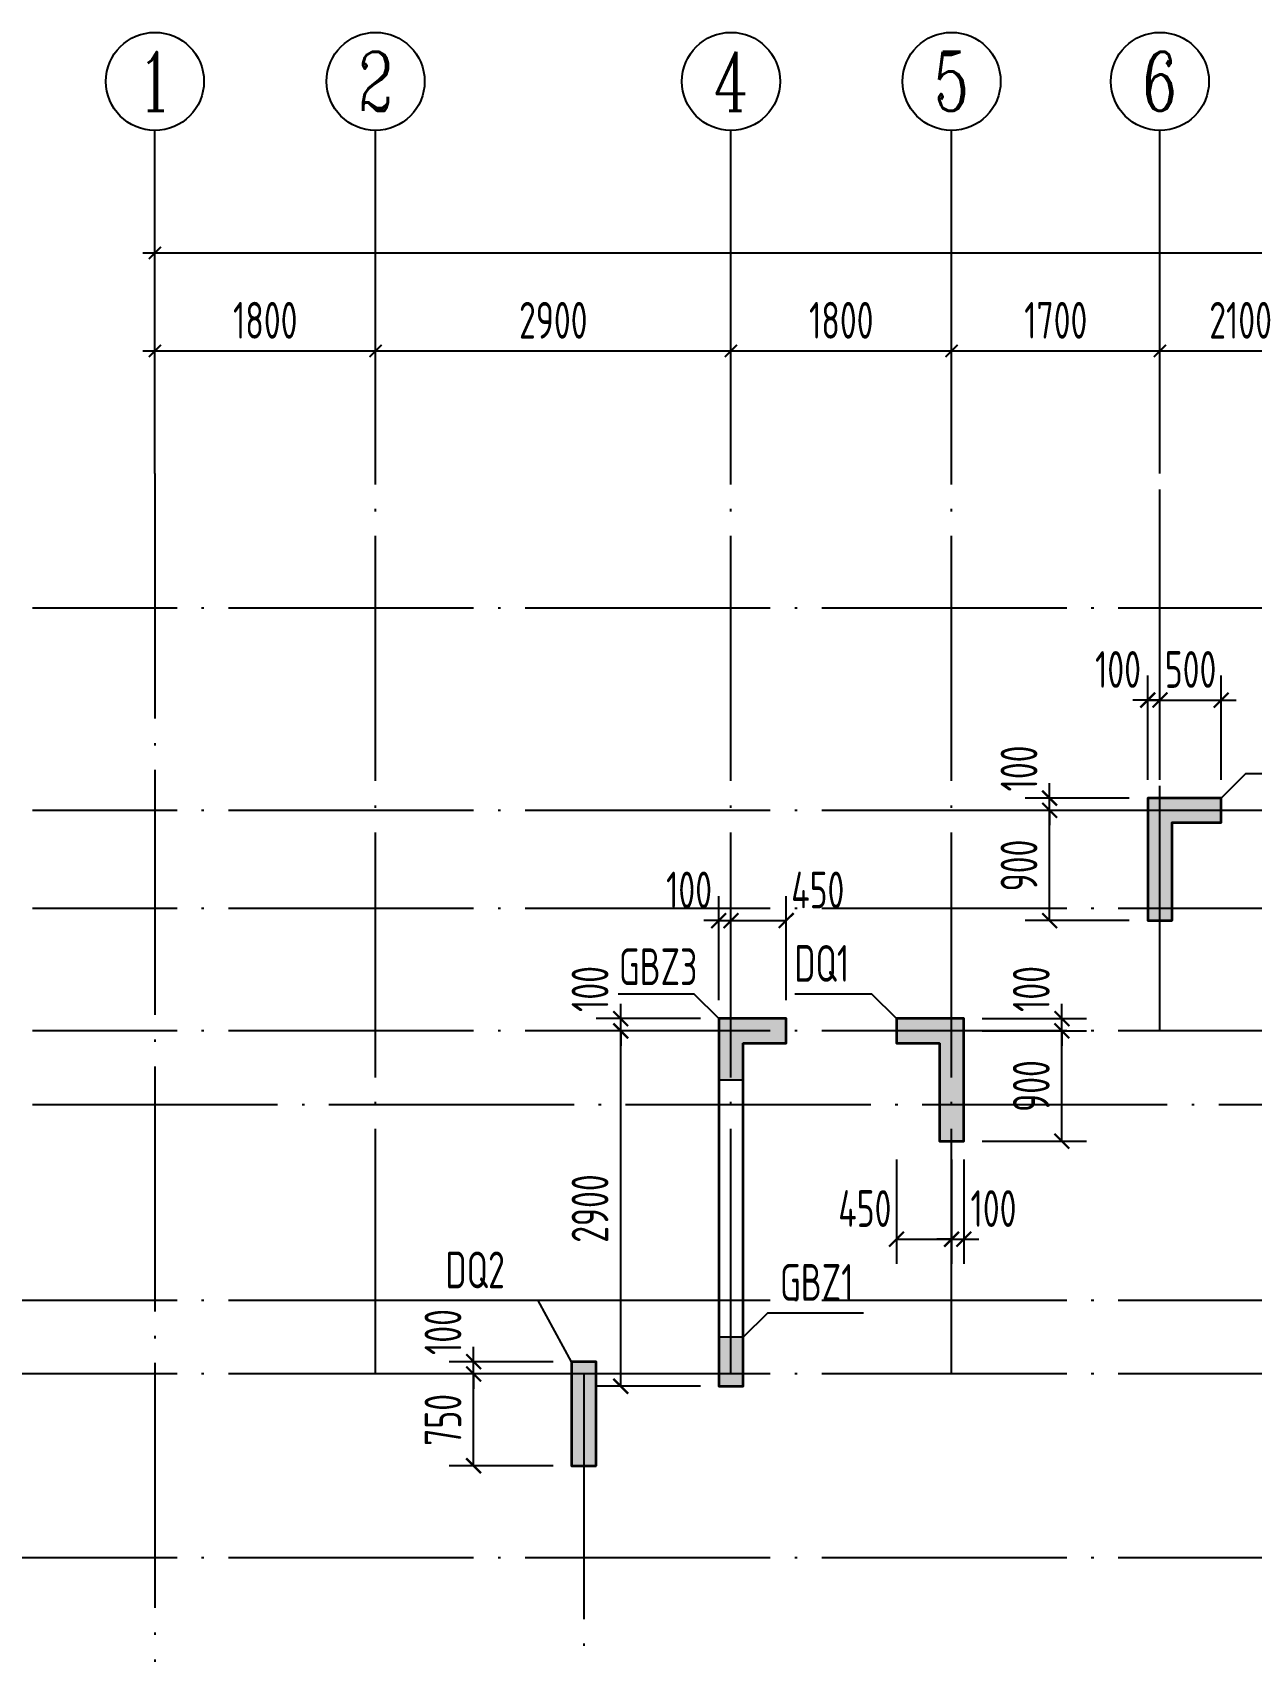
# Model space of a CAD drawing. Extents: x -812054 to 22247, y -644080 to 1003627.
# Drawn here: x -482678 to -472730, y -424326 to -411110 of the extents above; entities that cross this region are included whole.
import ezdxf
from ezdxf.enums import TextEntityAlignment as Align

# ---------------------------------------------------------------- set-up
doc = ezdxf.new("R2010")
doc.units = 0
doc.header["$LTSCALE"] = 1000
doc.linetypes.add('DOTE', pattern=[2.42, 2, -0.2, 0.02, -0.2])
doc.layers.get('0').update_dxf_attribs({"linetype": 'CONTINUOUS'})
doc.layers.get('DEFPOINTS').update_dxf_attribs({"linetype": 'CONTINUOUS'})
for name, color, linetype in [('A-AXIS', 1, 'CONTINUOUS'), ('A-DOTE', 10, 'DOTE'), ('AXIS_NUM', 7, 'CONTINUOUS'), ('S-Q墙实线', 6, 'CONTINUOUS'), ('S-Q墙标注', 3, 'CONTINUOUS'), ('S-X详图填充', 252, 'CONTINUOUS'), ('S-X详图实线', 4, 'CONTINUOUS'), ('S-Y一般标注', 3, 'CONTINUOUS'), ('S-Z柱编号', 6, 'CONTINUOUS')]:
    doc.layers.add(name, color=color, linetype=linetype)
doc.styles.add('TSSD_Axis', font='complex.shx', dxfattribs={"width": 0.7, "bigfont": 'hztxt.shx'})
doc.styles.add('TSSD_DIMENSION', font='Tssdeng.shx', dxfattribs={"width": 0.7, "bigfont": 'tssdchn.shx'})
doc.styles.add('TSSD_REIN', font='tssdeng.shx', dxfattribs={"width": 0.7, "height": 300, "bigfont": 'tssdchn.shx'})
doc.styles.add('结构文字', font='zstxt.shx', dxfattribs={"width": 0.7, "bigfont": 'zshz.shx'})
doc.dimstyles.new('STRUCK', dxfattribs={"dimtxt": 400, "dimasz": 121, "dimexe": 200, "dimexo": 150, "dimgap": 115, "dimtad": 1, "dimdec": 0, "dimdsep": 46, "dimtxsty": '结构文字', "dimblk": 'ARCHTICK', "dimcen": 400, "dimclrd": 3, "dimclre": 3, "dimclrt": 7, "dimadec": 0, "dimazin": 0, "dimtfac": 1, "dimtdec": 0, "dimtix": 1, "dimtmove": 2, "dimatfit": 3, "dimldrblk": '_DIMX', "dimfxl": 1, "dimtolj": 1, "dimtzin": 0, "dimarcsym": 0})
doc.dimstyles.new('TSSD_100_100', dxfattribs={"dimtxt": 300, "dimasz": 100, "dimexe": 100, "dimexo": 250, "dimgap": 100, "dimtad": 1, "dimdec": 0, "dimzin": 0, "dimdsep": 46, "dimtxsty": 'TSSD_DIMENSION', "dimblk": 'ARCHTICK', "dimcen": 0, "dimdle": 100, "dimclrt": 7, "dimadec": 0, "dimazin": 0, "dimtfac": 1, "dimtdec": 0, "dimtix": 1, "dimtmove": 2, "dimatfit": 3, "dimldrblk": 'ARCHTICK', "dimfxl": 1, "dimtolj": 1, "dimtzin": 0, "dimarcsym": 0})

# ---------------------------------------------------------------- blocks, each defined once
blk = doc.blocks.new('ts_axno')
at = {"color": 0, "linetype": 'ByBlock', "lineweight": -2}
blk.add_circle((0, 0), 0.5, dxfattribs=at)
at = {"color": 0, "linetype": 'ByBlock', "lineweight": -2, "style": 'TSSD_Axis', "width": 0.7}
blk.add_attdef('A', text='', height=0.6, dxfattribs=at).set_placement((0, 0), align=Align.MIDDLE_CENTER)
blk = doc.blocks.new('_ArchTick')
at = {"color": 0, "linetype": 'ByBlock', "const_width": 0.15}
blk.add_lwpolyline([(-0.5, -0.5), (0.5, 0.5)], dxfattribs=at)
blk = doc.blocks.new('*D137')
at = {"layer": 'DEFPOINTS', "color": 0, "transparency": 16777216}
for p in [(6400, 19250), (4600, 18250), (6400, 18250)]:
    blk.add_point(p, dxfattribs=at)
at = {"layer": 'S-Y一般标注', "color": 0, "lineweight": -2, "transparency": 16777216}
for p, q in [((4600, 18500), (4600, 19350)), ((6400, 18500), (6400, 19350)), ((4500, 19250), (6500, 19250))]:
    blk.add_line(p, q, dxfattribs=at)
at = {"layer": 'S-Y一般标注', "color": 0, "lineweight": -2, "transparency": 16777216, "xscale": 100, "yscale": 100, "zscale": 100, "rotation": 180}
blk.add_blockref('_ArchTick', (4600, 19250), dxfattribs=at)
at = {"layer": 'S-Y一般标注', "color": 0, "lineweight": -2, "transparency": 16777216, "xscale": 100, "yscale": 100, "zscale": 100}
blk.add_blockref('_ArchTick', (6400, 19250), dxfattribs=at)
at = {"layer": 'S-Y一般标注', "color": 7, "transparency": 16777216, "insert": (5500, 19500), "char_height": 300, "attachment_point": 5, "style": 'TSSD_DIMENSION'}
blk.add_mtext('\\A1;1800', dxfattribs=at)
blk = doc.blocks.new('*D138')
at = {"layer": 'DEFPOINTS', "color": 0, "transparency": 16777216}
for p in [(9300, 19250), (6400, 18250), (9300, 18250)]:
    blk.add_point(p, dxfattribs=at)
at = {"layer": 'S-Y一般标注', "color": 0, "lineweight": -2, "transparency": 16777216}
for p, q in [((6400, 18500), (6400, 19350)), ((9300, 18500), (9300, 19350)), ((6300, 19250), (9400, 19250))]:
    blk.add_line(p, q, dxfattribs=at)
at = {"layer": 'S-Y一般标注', "color": 0, "lineweight": -2, "transparency": 16777216, "xscale": 100, "yscale": 100, "zscale": 100, "rotation": 180}
blk.add_blockref('_ArchTick', (6400, 19250), dxfattribs=at)
at = {"layer": 'S-Y一般标注', "color": 0, "lineweight": -2, "transparency": 16777216, "xscale": 100, "yscale": 100, "zscale": 100}
blk.add_blockref('_ArchTick', (9300, 19250), dxfattribs=at)
at = {"layer": 'S-Y一般标注', "color": 7, "transparency": 16777216, "insert": (7850, 19500), "char_height": 300, "attachment_point": 5, "style": 'TSSD_DIMENSION'}
blk.add_mtext('\\A1;2900', dxfattribs=at)
blk = doc.blocks.new('*D139')
at = {"layer": 'DEFPOINTS', "color": 0, "transparency": 16777216}
for p in [(11100, 19250), (9300, 18250), (11100, 18250)]:
    blk.add_point(p, dxfattribs=at)
at = {"layer": 'S-Y一般标注', "color": 0, "lineweight": -2, "transparency": 16777216}
for p, q in [((9300, 18500), (9300, 19350)), ((11100, 18500), (11100, 19350)), ((9200, 19250), (11200, 19250))]:
    blk.add_line(p, q, dxfattribs=at)
at = {"layer": 'S-Y一般标注', "color": 0, "lineweight": -2, "transparency": 16777216, "xscale": 100, "yscale": 100, "zscale": 100, "rotation": 180}
blk.add_blockref('_ArchTick', (9300, 19250), dxfattribs=at)
at = {"layer": 'S-Y一般标注', "color": 0, "lineweight": -2, "transparency": 16777216, "xscale": 100, "yscale": 100, "zscale": 100}
blk.add_blockref('_ArchTick', (11100, 19250), dxfattribs=at)
at = {"layer": 'S-Y一般标注', "color": 7, "transparency": 16777216, "insert": (10200, 19500), "char_height": 300, "attachment_point": 5, "style": 'TSSD_DIMENSION'}
blk.add_mtext('\\A1;1800', dxfattribs=at)
blk = doc.blocks.new('*D140')
at = {"layer": 'DEFPOINTS', "color": 0, "transparency": 16777216}
for p in [(12800, 19250), (11100, 18250), (12800, 18250)]:
    blk.add_point(p, dxfattribs=at)
at = {"layer": 'S-Y一般标注', "color": 0, "lineweight": -2, "transparency": 16777216}
for p, q in [((11100, 18500), (11100, 19350)), ((12800, 18500), (12800, 19350)), ((11000, 19250), (12900, 19250))]:
    blk.add_line(p, q, dxfattribs=at)
at = {"layer": 'S-Y一般标注', "color": 0, "lineweight": -2, "transparency": 16777216, "xscale": 100, "yscale": 100, "zscale": 100, "rotation": 180}
blk.add_blockref('_ArchTick', (11100, 19250), dxfattribs=at)
at = {"layer": 'S-Y一般标注', "color": 0, "lineweight": -2, "transparency": 16777216, "xscale": 100, "yscale": 100, "zscale": 100}
blk.add_blockref('_ArchTick', (12800, 19250), dxfattribs=at)
at = {"layer": 'S-Y一般标注', "color": 7, "transparency": 16777216, "insert": (11950, 19500), "char_height": 300, "attachment_point": 5, "style": 'TSSD_DIMENSION'}
blk.add_mtext('\\A1;1700', dxfattribs=at)
blk = doc.blocks.new('*D141')
at = {"layer": 'DEFPOINTS', "color": 0, "transparency": 16777216}
for p in [(14900, 19250), (12800, 18250), (14900, 18250)]:
    blk.add_point(p, dxfattribs=at)
at = {"layer": 'S-Y一般标注', "color": 0, "lineweight": -2, "transparency": 16777216}
for p, q in [((12800, 18500), (12800, 19350)), ((14900, 18500), (14900, 19350)), ((12700, 19250), (15000, 19250))]:
    blk.add_line(p, q, dxfattribs=at)
at = {"layer": 'S-Y一般标注', "color": 0, "lineweight": -2, "transparency": 16777216, "xscale": 100, "yscale": 100, "zscale": 100, "rotation": 180}
blk.add_blockref('_ArchTick', (12800, 19250), dxfattribs=at)
at = {"layer": 'S-Y一般标注', "color": 0, "lineweight": -2, "transparency": 16777216, "xscale": 100, "yscale": 100, "zscale": 100}
blk.add_blockref('_ArchTick', (14900, 19250), dxfattribs=at)
at = {"layer": 'S-Y一般标注', "color": 7, "transparency": 16777216, "insert": (13458, 19500), "char_height": 300, "attachment_point": 5, "style": 'TSSD_DIMENSION'}
blk.add_mtext('\\A1;2100', dxfattribs=at)
blk = doc.blocks.new('*D159')
at = {"layer": 'DEFPOINTS', "color": 0, "transparency": 16777216}
for p in [(54600, 20050), (4600, 18250), (54600, 18250)]:
    blk.add_point(p, dxfattribs=at)
at = {"layer": 'S-Y一般标注', "color": 0, "lineweight": -2, "transparency": 16777216}
for p, q in [((4600, 18500), (4600, 20150)), ((54600, 18500), (54600, 20150)), ((4500, 20050), (54700, 20050))]:
    blk.add_line(p, q, dxfattribs=at)
at = {"layer": 'S-Y一般标注', "color": 0, "lineweight": -2, "transparency": 16777216, "xscale": 100, "yscale": 100, "zscale": 100, "rotation": 180}
blk.add_blockref('_ArchTick', (4600, 20050), dxfattribs=at)
at = {"layer": 'S-Y一般标注', "color": 0, "lineweight": -2, "transparency": 16777216, "xscale": 100, "yscale": 100, "zscale": 100}
blk.add_blockref('_ArchTick', (54600, 20050), dxfattribs=at)
at = {"layer": 'S-Y一般标注', "color": 7, "transparency": 16777216, "insert": (29600, 20300), "char_height": 300, "attachment_point": 5, "style": 'TSSD_DIMENSION'}
blk.add_mtext('\\A1;50000', dxfattribs=at)
blk = doc.blocks.new('*D161')
at = {"layer": 'DEFPOINTS', "color": 0, "transparency": 16777216}
for p in [(2600, 10900), (3600, 10900), (3600, 9400)]:
    blk.add_point(p, dxfattribs=at)
at = {"layer": 'S-Y一般标注', "color": 0, "lineweight": -2, "transparency": 16777216}
for p, q in [((2600, 9300), (2600, 11000)), ((3350, 10900), (2500, 10900)), ((3350, 9400), (2500, 9400))]:
    blk.add_line(p, q, dxfattribs=at)
at = {"layer": 'S-Y一般标注', "color": 0, "lineweight": -2, "transparency": 16777216, "xscale": 100, "yscale": 100, "zscale": 100}
for p, rotation in [((2600, 10900), 90), ((2600, 9400), 270)]:
    blk.add_blockref('_ArchTick', p, dxfattribs=dict(at, rotation=rotation))
at = {"layer": 'S-Y一般标注', "color": 7, "transparency": 16777216, "insert": (2350, 10150), "char_height": 300, "attachment_point": 5, "rotation": 90, "style": 'TSSD_DIMENSION'}
blk.add_mtext('\\A1;1500', dxfattribs=at)
blk = doc.blocks.new('*D162')
at = {"layer": 'DEFPOINTS', "color": 0, "transparency": 16777216}
for p in [(2600, 11500), (3600, 11500), (3600, 10900)]:
    blk.add_point(p, dxfattribs=at)
at = {"layer": 'S-Y一般标注', "color": 0, "lineweight": -2, "transparency": 16777216}
for p, q in [((3350, 11500), (2500, 11500)), ((2600, 11500), (2600, 11600)), ((2600, 10900), (2600, 11500)), ((3350, 10900), (2500, 10900)), ((2600, 10900), (2600, 10800))]:
    blk.add_line(p, q, dxfattribs=at)
at = {"layer": 'S-Y一般标注', "color": 0, "lineweight": -2, "transparency": 16777216, "xscale": 100, "yscale": 100, "zscale": 100}
for p, rotation in [((2600, 11500), 270), ((2600, 10900), 90)]:
    blk.add_blockref('_ArchTick', p, dxfattribs=dict(at, rotation=rotation))
at = {"layer": 'S-Y一般标注', "color": 7, "transparency": 16777216, "insert": (2350, 11200), "char_height": 300, "attachment_point": 5, "rotation": 90, "style": 'TSSD_DIMENSION'}
blk.add_mtext('\\A1;600', dxfattribs=at)
blk = doc.blocks.new('*D163')
at = {"layer": 'DEFPOINTS', "color": 0, "transparency": 16777216}
for p in [(2600, 13100), (3600, 13100), (3600, 11500)]:
    blk.add_point(p, dxfattribs=at)
at = {"layer": 'S-Y一般标注', "color": 0, "lineweight": -2, "transparency": 16777216}
for p, q in [((3350, 13100), (2500, 13100)), ((2600, 11400), (2600, 13200)), ((3350, 11500), (2500, 11500))]:
    blk.add_line(p, q, dxfattribs=at)
at = {"layer": 'S-Y一般标注', "color": 0, "lineweight": -2, "transparency": 16777216, "xscale": 100, "yscale": 100, "zscale": 100}
for p, rotation in [((2600, 13100), 90), ((2600, 11500), 270)]:
    blk.add_blockref('_ArchTick', p, dxfattribs=dict(at, rotation=rotation))
at = {"layer": 'S-Y一般标注', "color": 7, "transparency": 16777216, "insert": (2350, 12300), "char_height": 300, "attachment_point": 5, "rotation": 90, "style": 'TSSD_DIMENSION'}
blk.add_mtext('\\A1;1600', dxfattribs=at)
blk = doc.blocks.new('*D166')
at = {"layer": 'DEFPOINTS', "color": 0, "transparency": 16777216}
for p in [(1800, 17150), (3600, 17150), (3600, 4600)]:
    blk.add_point(p, dxfattribs=at)
at = {"layer": 'S-Y一般标注', "color": 0, "lineweight": -2, "transparency": 16777216}
for p, q in [((1800, 4500), (1800, 17250)), ((3350, 17150), (1700, 17150)), ((3350, 4600), (1700, 4600))]:
    blk.add_line(p, q, dxfattribs=at)
at = {"layer": 'S-Y一般标注', "color": 0, "lineweight": -2, "transparency": 16777216, "xscale": 100, "yscale": 100, "zscale": 100}
for p, rotation in [((1800, 17150), 90), ((1800, 4600), 270)]:
    blk.add_blockref('_ArchTick', p, dxfattribs=dict(at, rotation=rotation))
at = {"layer": 'S-Y一般标注', "color": 7, "transparency": 16777216, "insert": (1550, 10875), "char_height": 300, "attachment_point": 5, "rotation": 90, "style": 'TSSD_DIMENSION'}
blk.add_mtext('\\A1;12550', dxfattribs=at)
blk = doc.blocks.new('*D169')
at = {"layer": 'DEFPOINTS', "color": 0, "transparency": 16777216}
for p in [(2600, 9400), (3600, 9400), (3600, 6400)]:
    blk.add_point(p, dxfattribs=at)
at = {"layer": 'S-Y一般标注', "color": 0, "lineweight": -2, "transparency": 16777216}
for p, q in [((3350, 9400), (2500, 9400)), ((2600, 6300), (2600, 9500)), ((3350, 6400), (2500, 6400))]:
    blk.add_line(p, q, dxfattribs=at)
at = {"layer": 'S-Y一般标注', "color": 0, "lineweight": -2, "transparency": 16777216, "xscale": 100, "yscale": 100, "zscale": 100}
for p, rotation in [((2600, 9400), 90), ((2600, 6400), 270)]:
    blk.add_blockref('_ArchTick', p, dxfattribs=dict(at, rotation=rotation))
at = {"layer": 'S-Y一般标注', "color": 7, "transparency": 16777216, "insert": (2350, 7900), "char_height": 300, "attachment_point": 5, "rotation": 90, "style": 'TSSD_DIMENSION'}
blk.add_mtext('\\A1;3000', dxfattribs=at)
blk = doc.blocks.new('*D2158')
at = {"layer": 'DEFPOINTS', "color": 0, "transparency": 16777216}
for p in [(-477878, -419260), (-477078, -419260), (-477078, -422160)]:
    blk.add_point(p, dxfattribs=at)
at = {"layer": 'S-Q墙标注', "color": 3, "lineweight": -2, "transparency": 16777216}
for p, q in [((-477228, -419260), (-478078, -419260)), ((-477878, -422160), (-477878, -419260)), ((-477228, -422160), (-478078, -422160))]:
    blk.add_line(p, q, dxfattribs=at)
at = {"layer": 'S-Q墙标注', "color": 3, "lineweight": -2, "transparency": 16777216, "xscale": 121, "yscale": 121, "zscale": 121}
for p, rotation in [((-477878, -419260), 90), ((-477878, -422160), 270)]:
    blk.add_blockref('_ArchTick', p, dxfattribs=dict(at, rotation=rotation))
at = {"layer": 'S-Q墙标注', "color": 7, "transparency": 16777216, "insert": (-478128, -420710), "char_height": 300, "attachment_point": 5, "rotation": 90, "style": 'TSSD_REIN'}
blk.add_mtext('\\A1;2900', dxfattribs=at)
blk = doc.blocks.new('_DIMX')
blk.add_line((-150, 0), (150, 0))
at = {"const_width": 50}
blk.add_lwpolyline([(-70, -70), (70, 70)], dxfattribs=at)
blk = doc.blocks.new('*D2159')
at = {"layer": 'DEFPOINTS', "color": 0, "transparency": 16777216}
for p in [(-477878, -419160), (-477078, -419160), (-477078, -419260)]:
    blk.add_point(p, dxfattribs=at)
at = {"layer": 'S-Q墙标注', "color": 3, "lineweight": -2, "transparency": 16777216}
for p, q in [((-477878, -419160), (-477878, -419039)), ((-477228, -419160), (-478078, -419160)), ((-477878, -419260), (-477878, -419160)), ((-477228, -419260), (-478078, -419260)), ((-477878, -419260), (-477878, -419381))]:
    blk.add_line(p, q, dxfattribs=at)
at = {"layer": 'S-Q墙标注', "color": 3, "lineweight": -2, "transparency": 16777216, "xscale": 121, "yscale": 121, "zscale": 121}
for p, rotation in [((-477878, -419160), 270), ((-477878, -419260), 90)]:
    blk.add_blockref('_ArchTick', p, dxfattribs=dict(at, rotation=rotation))
at = {"layer": 'S-Q墙标注', "color": 7, "transparency": 16777216, "insert": (-478128, -418918), "char_height": 300, "attachment_point": 5, "rotation": 90, "style": 'TSSD_REIN'}
blk.add_mtext('\\A1;100', dxfattribs=at)
blk = doc.blocks.new('*D2160')
at = {"layer": 'DEFPOINTS', "color": 0, "transparency": 16777216}
for p in [(-476978, -418360), (-477078, -419160), (-476978, -419160)]:
    blk.add_point(p, dxfattribs=at)
at = {"layer": 'S-Q墙标注', "color": 3, "lineweight": -2, "transparency": 16777216}
for p, q in [((-477078, -419010), (-477078, -418160)), ((-476978, -419010), (-476978, -418160)), ((-477078, -418360), (-477199, -418360)), ((-477078, -418360), (-476978, -418360)), ((-476978, -418360), (-476857, -418360))]:
    blk.add_line(p, q, dxfattribs=at)
at = {"layer": 'S-Q墙标注', "color": 3, "lineweight": -2, "transparency": 16777216, "xscale": 121, "yscale": 121, "zscale": 121}
blk.add_blockref('_ArchTick', (-477078, -418360), dxfattribs=at)
at = {"layer": 'S-Q墙标注', "color": 3, "lineweight": -2, "transparency": 16777216, "xscale": 121, "yscale": 121, "zscale": 121, "rotation": 180}
blk.add_blockref('_ArchTick', (-476978, -418360), dxfattribs=at)
at = {"layer": 'S-Q墙标注', "color": 7, "transparency": 16777216, "insert": (-477320, -418110), "char_height": 300, "attachment_point": 5, "style": 'TSSD_REIN'}
blk.add_mtext('\\A1;100', dxfattribs=at)
blk = doc.blocks.new('*D2161')
at = {"layer": 'DEFPOINTS', "color": 0, "transparency": 16777216}
for p in [(-476528, -418360), (-476978, -419160), (-476528, -419160)]:
    blk.add_point(p, dxfattribs=at)
at = {"layer": 'S-Q墙标注', "color": 3, "lineweight": -2, "transparency": 16777216}
for p, q in [((-476978, -419010), (-476978, -418160)), ((-476528, -419010), (-476528, -418160)), ((-476978, -418360), (-476528, -418360))]:
    blk.add_line(p, q, dxfattribs=at)
at = {"layer": 'S-Q墙标注', "color": 3, "lineweight": -2, "transparency": 16777216, "xscale": 121, "yscale": 121, "zscale": 121, "rotation": 180}
blk.add_blockref('_ArchTick', (-476978, -418360), dxfattribs=at)
at = {"layer": 'S-Q墙标注', "color": 3, "lineweight": -2, "transparency": 16777216, "xscale": 121, "yscale": 121, "zscale": 121}
blk.add_blockref('_ArchTick', (-476528, -418360), dxfattribs=at)
at = {"layer": 'S-Q墙标注', "color": 7, "transparency": 16777216, "insert": (-476270, -418110), "char_height": 300, "attachment_point": 5, "style": 'TSSD_REIN'}
blk.add_mtext('\\A1;450', dxfattribs=at)
blk = doc.blocks.new('*D2162')
at = {"layer": 'DEFPOINTS', "color": 0, "transparency": 16777216}
for p in [(-475078, -419260), (-474278, -419260), (-475078, -420160)]:
    blk.add_point(p, dxfattribs=at)
at = {"layer": 'S-Q墙标注', "color": 3, "lineweight": -2, "transparency": 16777216}
for p, q in [((-474928, -419260), (-474078, -419260)), ((-474278, -420160), (-474278, -419260)), ((-474928, -420160), (-474078, -420160))]:
    blk.add_line(p, q, dxfattribs=at)
at = {"layer": 'S-Q墙标注', "color": 3, "lineweight": -2, "transparency": 16777216, "xscale": 121, "yscale": 121, "zscale": 121}
for p, rotation in [((-474278, -419260), 90), ((-474278, -420160), 270)]:
    blk.add_blockref('_ArchTick', p, dxfattribs=dict(at, rotation=rotation))
at = {"layer": 'S-Q墙标注', "color": 7, "transparency": 16777216, "insert": (-474528, -419710), "char_height": 300, "attachment_point": 5, "rotation": 90, "style": 'TSSD_REIN'}
blk.add_mtext('\\A1;900', dxfattribs=at)
blk = doc.blocks.new('*D2163')
at = {"layer": 'DEFPOINTS', "color": 0, "transparency": 16777216}
for p in [(-475078, -419160), (-474278, -419160), (-475078, -419260)]:
    blk.add_point(p, dxfattribs=at)
at = {"layer": 'S-Q墙标注', "color": 3, "lineweight": -2, "transparency": 16777216}
for p, q in [((-474278, -419160), (-474278, -419039)), ((-474928, -419160), (-474078, -419160)), ((-474278, -419260), (-474278, -419160)), ((-474928, -419260), (-474078, -419260)), ((-474278, -419260), (-474278, -419381))]:
    blk.add_line(p, q, dxfattribs=at)
at = {"layer": 'S-Q墙标注', "color": 3, "lineweight": -2, "transparency": 16777216, "xscale": 121, "yscale": 121, "zscale": 121}
for p, rotation in [((-474278, -419160), 270), ((-474278, -419260), 90)]:
    blk.add_blockref('_ArchTick', p, dxfattribs=dict(at, rotation=rotation))
at = {"layer": 'S-Q墙标注', "color": 7, "transparency": 16777216, "insert": (-474528, -418918), "char_height": 300, "attachment_point": 5, "rotation": 90, "style": 'TSSD_REIN'}
blk.add_mtext('\\A1;100', dxfattribs=at)
blk = doc.blocks.new('*D2164')
at = {"layer": 'DEFPOINTS', "color": 0, "transparency": 16777216}
for p in [(-475628, -420160), (-475178, -420160), (-475178, -420960)]:
    blk.add_point(p, dxfattribs=at)
at = {"layer": 'S-Q墙标注', "color": 3, "lineweight": -2, "transparency": 16777216}
for p, q in [((-475628, -420310), (-475628, -421160)), ((-475178, -420310), (-475178, -421160)), ((-475628, -420960), (-475178, -420960))]:
    blk.add_line(p, q, dxfattribs=at)
at = {"layer": 'S-Q墙标注', "color": 3, "lineweight": -2, "transparency": 16777216, "xscale": 121, "yscale": 121, "zscale": 121, "rotation": 180}
blk.add_blockref('_ArchTick', (-475628, -420960), dxfattribs=at)
at = {"layer": 'S-Q墙标注', "color": 3, "lineweight": -2, "transparency": 16777216, "xscale": 121, "yscale": 121, "zscale": 121}
blk.add_blockref('_ArchTick', (-475178, -420960), dxfattribs=at)
at = {"layer": 'S-Q墙标注', "color": 7, "transparency": 16777216, "insert": (-475886, -420710), "char_height": 300, "attachment_point": 5, "style": 'TSSD_REIN'}
blk.add_mtext('\\A1;450', dxfattribs=at)
blk = doc.blocks.new('*D2165')
at = {"layer": 'DEFPOINTS', "color": 0, "transparency": 16777216}
for p in [(-475178, -420160), (-475078, -420160), (-475078, -420960)]:
    blk.add_point(p, dxfattribs=at)
at = {"layer": 'S-Q墙标注', "color": 3, "lineweight": -2, "transparency": 16777216}
for p, q in [((-475178, -420310), (-475178, -421160)), ((-475078, -420310), (-475078, -421160)), ((-475178, -420960), (-475299, -420960)), ((-475178, -420960), (-475078, -420960)), ((-475078, -420960), (-474957, -420960))]:
    blk.add_line(p, q, dxfattribs=at)
at = {"layer": 'S-Q墙标注', "color": 3, "lineweight": -2, "transparency": 16777216, "xscale": 121, "yscale": 121, "zscale": 121}
blk.add_blockref('_ArchTick', (-475178, -420960), dxfattribs=at)
at = {"layer": 'S-Q墙标注', "color": 3, "lineweight": -2, "transparency": 16777216, "xscale": 121, "yscale": 121, "zscale": 121, "rotation": 180}
blk.add_blockref('_ArchTick', (-475078, -420960), dxfattribs=at)
at = {"layer": 'S-Q墙标注', "color": 7, "transparency": 16777216, "insert": (-474836, -420710), "char_height": 300, "attachment_point": 5, "style": 'TSSD_REIN'}
blk.add_mtext('\\A1;100', dxfattribs=at)
blk = doc.blocks.new('*D2166')
at = {"layer": 'DEFPOINTS', "color": 0, "transparency": 16777216}
for p in [(-474378, -417460), (-473578, -417460), (-473578, -418360)]:
    blk.add_point(p, dxfattribs=at)
at = {"layer": 'S-Q墙标注', "color": 3, "lineweight": -2, "transparency": 16777216}
for p, q in [((-473728, -417460), (-474578, -417460)), ((-474378, -418360), (-474378, -417460)), ((-473728, -418360), (-474578, -418360))]:
    blk.add_line(p, q, dxfattribs=at)
at = {"layer": 'S-Q墙标注', "color": 3, "lineweight": -2, "transparency": 16777216, "xscale": 121, "yscale": 121, "zscale": 121}
for p, rotation in [((-474378, -417460), 90), ((-474378, -418360), 270)]:
    blk.add_blockref('_ArchTick', p, dxfattribs=dict(at, rotation=rotation))
at = {"layer": 'S-Q墙标注', "color": 7, "transparency": 16777216, "insert": (-474628, -417910), "char_height": 300, "attachment_point": 5, "rotation": 90, "style": 'TSSD_REIN'}
blk.add_mtext('\\A1;900', dxfattribs=at)
blk = doc.blocks.new('*D2167')
at = {"layer": 'DEFPOINTS', "color": 0, "transparency": 16777216}
for p in [(-474378, -417360), (-473578, -417360), (-473578, -417460)]:
    blk.add_point(p, dxfattribs=at)
at = {"layer": 'S-Q墙标注', "color": 3, "lineweight": -2, "transparency": 16777216}
for p, q in [((-473728, -417360), (-474578, -417360)), ((-474378, -417360), (-474378, -417239)), ((-474378, -417460), (-474378, -417360)), ((-473728, -417460), (-474578, -417460)), ((-474378, -417460), (-474378, -417581))]:
    blk.add_line(p, q, dxfattribs=at)
at = {"layer": 'S-Q墙标注', "color": 3, "lineweight": -2, "transparency": 16777216, "xscale": 121, "yscale": 121, "zscale": 121}
for p, rotation in [((-474378, -417360), 270), ((-474378, -417460), 90)]:
    blk.add_blockref('_ArchTick', p, dxfattribs=dict(at, rotation=rotation))
at = {"layer": 'S-Q墙标注', "color": 7, "transparency": 16777216, "insert": (-474628, -417118), "char_height": 300, "attachment_point": 5, "rotation": 90, "style": 'TSSD_REIN'}
blk.add_mtext('\\A1;100', dxfattribs=at)
blk = doc.blocks.new('*D2168')
at = {"layer": 'DEFPOINTS', "color": 0, "transparency": 16777216}
for p in [(-473478, -416560), (-473578, -417360), (-473478, -417360)]:
    blk.add_point(p, dxfattribs=at)
at = {"layer": 'S-Q墙标注', "color": 3, "lineweight": -2, "transparency": 16777216}
for p, q in [((-473578, -417210), (-473578, -416360)), ((-473478, -417210), (-473478, -416360)), ((-473578, -416560), (-473699, -416560)), ((-473578, -416560), (-473478, -416560)), ((-473478, -416560), (-473357, -416560))]:
    blk.add_line(p, q, dxfattribs=at)
at = {"layer": 'S-Q墙标注', "color": 3, "lineweight": -2, "transparency": 16777216, "xscale": 121, "yscale": 121, "zscale": 121}
blk.add_blockref('_ArchTick', (-473578, -416560), dxfattribs=at)
at = {"layer": 'S-Q墙标注', "color": 3, "lineweight": -2, "transparency": 16777216, "xscale": 121, "yscale": 121, "zscale": 121, "rotation": 180}
blk.add_blockref('_ArchTick', (-473478, -416560), dxfattribs=at)
at = {"layer": 'S-Q墙标注', "color": 7, "transparency": 16777216, "insert": (-473820, -416310), "char_height": 300, "attachment_point": 5, "style": 'TSSD_REIN'}
blk.add_mtext('\\A1;100', dxfattribs=at)
blk = doc.blocks.new('*D2169')
at = {"layer": 'DEFPOINTS', "color": 0, "transparency": 16777216}
for p in [(-472978, -416560), (-473478, -417360), (-472978, -417360)]:
    blk.add_point(p, dxfattribs=at)
at = {"layer": 'S-Q墙标注', "color": 3, "lineweight": -2, "transparency": 16777216}
for p, q in [((-473478, -417210), (-473478, -416360)), ((-472978, -417210), (-472978, -416360)), ((-473478, -416560), (-473599, -416560)), ((-473478, -416560), (-472978, -416560)), ((-472978, -416560), (-472857, -416560))]:
    blk.add_line(p, q, dxfattribs=at)
at = {"layer": 'S-Q墙标注', "color": 3, "lineweight": -2, "transparency": 16777216, "xscale": 121, "yscale": 121, "zscale": 121}
blk.add_blockref('_ArchTick', (-473478, -416560), dxfattribs=at)
at = {"layer": 'S-Q墙标注', "color": 3, "lineweight": -2, "transparency": 16777216, "xscale": 121, "yscale": 121, "zscale": 121, "rotation": 180}
blk.add_blockref('_ArchTick', (-472978, -416560), dxfattribs=at)
at = {"layer": 'S-Q墙标注', "color": 7, "transparency": 16777216, "insert": (-473228, -416310), "char_height": 300, "attachment_point": 5, "style": 'TSSD_REIN'}
blk.add_mtext('\\A1;500', dxfattribs=at)
blk = doc.blocks.new('*D2256')
at = {"layer": 'DEFPOINTS', "color": 0, "transparency": 16777216}
for p in [(-479078, -421960), (-478278, -421960), (-478278, -422060)]:
    blk.add_point(p, dxfattribs=at)
at = {"layer": 'S-Q墙标注', "color": 3, "lineweight": -2, "transparency": 16777216}
for p, q in [((-479078, -421960), (-479078, -421839)), ((-478428, -421960), (-479278, -421960)), ((-479078, -422060), (-479078, -421960)), ((-478428, -422060), (-479278, -422060)), ((-479078, -422060), (-479078, -422181))]:
    blk.add_line(p, q, dxfattribs=at)
at = {"layer": 'S-Q墙标注', "color": 3, "lineweight": -2, "transparency": 16777216, "xscale": 121, "yscale": 121, "zscale": 121}
for p, rotation in [((-479078, -421960), 270), ((-479078, -422060), 90)]:
    blk.add_blockref('_ArchTick', p, dxfattribs=dict(at, rotation=rotation))
at = {"layer": 'S-Q墙标注', "color": 7, "transparency": 16777216, "insert": (-479328, -421718), "char_height": 300, "attachment_point": 5, "rotation": 90, "style": 'TSSD_REIN'}
blk.add_mtext('\\A1;100', dxfattribs=at)
blk = doc.blocks.new('*D2257')
at = {"layer": 'DEFPOINTS', "color": 0, "transparency": 16777216}
for p in [(-479078, -422060), (-478278, -422060), (-478278, -422810)]:
    blk.add_point(p, dxfattribs=at)
at = {"layer": 'S-Q墙标注', "color": 3, "lineweight": -2, "transparency": 16777216}
for p, q in [((-478428, -422060), (-479278, -422060)), ((-479078, -422810), (-479078, -422060)), ((-478428, -422810), (-479278, -422810))]:
    blk.add_line(p, q, dxfattribs=at)
at = {"layer": 'S-Q墙标注', "color": 3, "lineweight": -2, "transparency": 16777216, "xscale": 121, "yscale": 121, "zscale": 121}
for p, rotation in [((-479078, -422060), 90), ((-479078, -422810), 270)]:
    blk.add_blockref('_ArchTick', p, dxfattribs=dict(at, rotation=rotation))
at = {"layer": 'S-Q墙标注', "color": 7, "transparency": 16777216, "insert": (-479328, -422435), "char_height": 300, "attachment_point": 5, "rotation": 90, "style": 'TSSD_REIN'}
blk.add_mtext('\\A1;750', dxfattribs=at)
blk = doc.blocks.new('20210726.16395156')
at = {"layer": 'A-AXIS'}
for p, q in [((4600, 18249.9), (4600, 21049.9)), ((6400, 18249.9), (6400, 21049.9)), ((9300, 18249.9), (9300, 21049.9)), ((11100, 18249.9), (11100, 21049.9)), ((12800, 18249.9), (12800, 21049.9)), ((3600, 11500), (800, 11500)), ((3600, 10900), (800, 10900)), ((3600, 9400), (800, 9400))]:
    blk.add_line(p, q, dxfattribs=at)
at = {"layer": 'A-DOTE'}
for p, q in [((4600, 18249.9), (4600, 3600)), ((6400, 10900), (6400, 18249.9)), ((9300, 10900), (9300, 18249.9)), ((11100, 10900), (11100, 18249.9)), ((12800, 13700), (12800, 18249.9)), ((55600, 17150), (3600, 17150)), ((55600, 15500), (3600, 15500)), ((55600, 14700), (3600, 14700)), ((55600, 13700), (3600, 13700)), ((3600, 13100.3), (55600, 13100.3)), ((55600, 11500), (3600, 11500)), ((55600, 10900), (3600, 10900)), ((8100, 10900), (8100, 3600)), ((55600, 9400), (3600, 9400))]:
    blk.add_line(p, q, dxfattribs=at)
at = {"layer": 'A-AXIS'}
ref = blk.add_blockref('ts_axno', (4600, 21449.9), dxfattribs=dict(at, xscale=800, yscale=800, zscale=800))
ref.add_attrib('1', '1', dxfattribs={"layer": 'AXIS_NUM', "height": 480, "style": 'TSSD_Axis', "width": 0.7}).set_placement((4600, 21449.9), align=Align.MIDDLE_CENTER)
ref = blk.add_blockref('ts_axno', (6400, 21449.9), dxfattribs=dict(at, xscale=800, yscale=800, zscale=800))
ref.add_attrib('2', '2', dxfattribs={"layer": 'AXIS_NUM', "height": 480, "style": 'TSSD_Axis', "width": 0.7}).set_placement((6400, 21449.9), align=Align.MIDDLE_CENTER)
ref = blk.add_blockref('ts_axno', (9300, 21449.9), dxfattribs=dict(at, xscale=800, yscale=800, zscale=800))
ref.add_attrib('3', '4', dxfattribs={"layer": 'AXIS_NUM', "height": 480, "style": 'TSSD_Axis', "width": 0.7}).set_placement((9300, 21449.9), align=Align.MIDDLE_CENTER)
ref = blk.add_blockref('ts_axno', (11100, 21449.9), dxfattribs=dict(at, xscale=800, yscale=800, zscale=800))
ref.add_attrib('4', '5', dxfattribs={"layer": 'AXIS_NUM', "height": 480, "style": 'TSSD_Axis', "width": 0.7}).set_placement((11100, 21449.9), align=Align.MIDDLE_CENTER)
ref = blk.add_blockref('ts_axno', (12800, 21449.9), dxfattribs=dict(at, xscale=800, yscale=800, zscale=800))
ref.add_attrib('5', '6', dxfattribs={"layer": 'AXIS_NUM', "height": 480, "style": 'TSSD_Axis', "width": 0.7}).set_placement((12800, 21449.9), align=Align.MIDDLE_CENTER)
at = {"layer": 'S-Y一般标注'}
for base, p1, p2, picture, middle in [((54600, 20049.9), (4600, 18249.9), (54600, 18249.9), '*D159', (29600, 20299.9)), ((6400, 19249.9), (4600, 18249.9), (6400, 18249.9), '*D137', (5500, 19499.9)), ((9300, 19249.9), (6400, 18249.9), (9300, 18249.9), '*D138', (7850, 19499.9)), ((11100, 19249.9), (9300, 18249.9), (11100, 18249.9), '*D139', (10200, 19499.9)), ((12800, 19249.9), (11100, 18249.9), (12800, 18249.9), '*D140', (11950, 19499.9))]:
    dim = blk.add_linear_dim(base=base, p1=p1, p2=p2, dimstyle='TSSD_100_100', dxfattribs=at)
    dim.commit()
    dim.dimension.update_dxf_attribs({"geometry": picture, "text_midpoint": middle})
dim = blk.add_linear_dim(base=(14900, 19249.9), p1=(12800, 18249.9), p2=(14900, 18249.9), dimstyle='TSSD_100_100', dxfattribs=at)
dim.commit()
dim.dimension.update_dxf_attribs({"geometry": '*D141', "text_midpoint": (13458.1, 19499.9), "dimtype": 160})
for base, p1, p2, picture, middle in [((1800, 17150), (3600, 4600), (3600, 17150), '*D166', (1550, 10875)), ((2600, 13100.3), (3600, 11500), (3600, 13100.3), '*D163', (2350, 12300.2)), ((2600, 11500), (3600, 10900), (3600, 11500), '*D162', (2350, 11200)), ((2600, 10900), (3600, 9400), (3600, 10900), '*D161', (2350, 10150)), ((2600, 9400), (3600, 6400), (3600, 9400), '*D169', (2350, 7900))]:
    dim = blk.add_linear_dim(base=base, p1=p1, p2=p2, angle=90, dimstyle='TSSD_100_100', dxfattribs=at)
    dim.commit()
    dim.dimension.update_dxf_attribs({"geometry": picture, "text_midpoint": middle})

msp = doc.modelspace()

# ---------------------------------------------------------------- hatches: boundary and pattern name
at = {"layer": 'S-X详图填充'}
h = msp.add_hatch(color=256, dxfattribs=at)
h.dxf.hatch_style = 1
h.paths.add_polyline_path([(-473377.95, -417560.15), (-472978.04, -417560.15), (-472978.04, -417360.15), (-473577.95, -417360.15), (-473577.95, -418360.15), (-473377.95, -418360.15)])
h = msp.add_hatch(color=256, dxfattribs=at)
h.dxf.hatch_style = 1
h.paths.add_polyline_path([(-477077.94, -419660.15), (-476877.94, -419660.15), (-476877.94, -419360.15), (-476527.94, -419360.15), (-476527.94, -419160.15), (-477077.94, -419160.15)])
h = msp.add_hatch(color=256, dxfattribs=at)
h.dxf.hatch_style = 1
h.paths.add_polyline_path([(-475077.94, -419160.15), (-475627.86, -419160.15), (-475627.86, -419360.15), (-475277.94, -419360.15), (-475277.94, -420160.15), (-475077.94, -420160.15)])
h = msp.add_hatch(color=256, dxfattribs=at)
h.dxf.hatch_style = 1
h.paths.add_polyline_path([(-476877.94, -421760.15), (-477077.94, -421760.15), (-477077.94, -422160.15), (-476877.94, -422160.15)])
h = msp.add_hatch(color=256, dxfattribs=at)
h.dxf.hatch_style = 1
h.paths.add_polyline_path([(-478277.94, -422810.15), (-478077.94, -422810.15), (-478077.98, -421960.15), (-478277.98, -421960.15)])

# ---------------------------------------------------------------- linework, layer by layer
at = {"layer": 'S-Q墙实线', "lineweight": 35}
for points in [[(-473377.95, -418360.15), (-473377.95, -417560.15), (-472978.04, -417560.15), (-472978.04, -417360.15), (-473577.95, -417360.15), (-473577.95, -418360.15)], [(-476877.94, -419360.15), (-476527.94, -419360.15), (-476527.94, -419160.15), (-477077.94, -419160.15), (-477077.94, -422160.15), (-476877.94, -422160.15)], [(-475277.94, -419360.15), (-475277.94, -420160.15), (-475077.94, -420160.15), (-475077.94, -419160.15), (-475627.94, -419160.15), (-475627.94, -419360.15)], [(-478077.94, -422810.15), (-478077.94, -421960.15), (-478277.94, -421960.15), (-478277.94, -422810.15)]]:
    msp.add_lwpolyline(points, close=True, dxfattribs=at)
at = {"layer": 'S-X详图实线'}
for points in [[(-473377.95, -417560.15), (-472978.04, -417560.15), (-472978.04, -417360.15), (-473577.95, -417360.15), (-473577.95, -418360.15), (-473377.95, -418360.15), (-473377.95, -417560.15)], [(-477077.94, -419660.15), (-476877.94, -419660.15), (-476877.94, -419360.15), (-476527.94, -419360.15), (-476527.94, -419160.15), (-477077.94, -419160.15), (-477077.94, -419660.15)], [(-475077.94, -419160.15), (-475627.86, -419160.15), (-475627.86, -419360.15), (-475277.94, -419360.15), (-475277.94, -420160.15), (-475077.94, -420160.15), (-475077.94, -419160.15)], [(-476877.94, -421760.15), (-477077.94, -421760.15), (-477077.94, -422160.15), (-476877.94, -422160.15), (-476877.94, -421760.15)], [(-478277.94, -422810.15), (-478077.94, -422810.15), (-478077.98, -421960.15), (-478277.98, -421960.15), (-478277.98, -422360.15)]]:
    msp.add_lwpolyline(points, close=True, dxfattribs=at)
at = {"layer": 'S-Z柱编号', "color": 7}
for points in [[(-472978.04, -417360.15), (-472778.04, -417160.15), (-472172.24, -417160.15)], [(-477077.94, -419160.15), (-477277.94, -418960.15), (-477898.02, -418960.15)], [(-475627.86, -419160.15), (-475827.86, -418960.15), (-476456.28, -418960.15)], [(-478278.01, -421960.15), (-478550.14, -421460.15), (-479316.26, -421460.15)], [(-476877.94, -421760.15), (-476677.94, -421560.15), (-475898.03, -421560.15)]]:
    msp.add_lwpolyline(points, dxfattribs=at)

# ---------------------------------------------------------------- block references
at = {"layer": 'A-DOTE'}
msp.add_blockref('20210726.16395156', (-486277.95, -432960.19), dxfattribs=at)

# ---------------------------------------------------------------- texts
at = {"layer": 'S-Z柱编号', "color": 7, "style": 'TSSD_REIN', "width": 0.7}
for s, p in [('GBZ3', (-477892.62, -418976.45)), ('DQ1', (-476461.12, -418949.35)), ('DQ2', (-479307.87, -421450.86)), ('GBZ1', (-476577.94, -421552.97))]:
    msp.add_text(s, height=300, dxfattribs=at).set_placement(p, align=Align.BOTTOM_LEFT)

# ---------------------------------------------------------------- dimensions: what is measured, and where the dimension line sits
at = {"layer": 'S-Q墙标注'}
for base, p1, p2, picture, middle in [((-473477.95, -416560.15), (-473577.95, -417360.15), (-473477.95, -417360.15), '*D2168', (-473819.87, -416310.15)), ((-476977.95, -418360.15), (-477077.94, -419160.15), (-476977.95, -419160.15), '*D2160', (-477319.86, -418110.15)), ((-476527.94, -418360.15), (-476977.95, -419160.15), (-476527.94, -419160.15), '*D2161', (-476269.86, -418110.15)), ((-475177.95, -420960.15), (-475627.86, -420160.15), (-475177.95, -420160.15), '*D2164', (-475885.94, -420710.15)), ((-475077.94, -420960.15), (-475177.95, -420160.15), (-475077.94, -420160.15), '*D2165', (-474836.02, -420710.15))]:
    dim = msp.add_linear_dim(base=base, p1=p1, p2=p2, dimstyle='STRUCK', override={"dimtxt": 300, "dimgap": 100, "dimtxsty": 'TSSD_REIN'}, dxfattribs=at)
    dim.commit()
    dim.dimension.update_dxf_attribs({"geometry": picture, "text_midpoint": middle, "dimtype": 160})
dim = msp.add_linear_dim(base=(-472978.04, -416560.15), p1=(-473477.95, -417360.15), p2=(-472978.04, -417360.15), dimstyle='STRUCK', override={"dimtxt": 300, "dimgap": 100, "dimtxsty": 'TSSD_REIN'}, dxfattribs=at)
dim.commit()
dim.dimension.update_dxf_attribs({"geometry": '*D2169', "text_midpoint": (-473227.99, -416310.15)})
for base, p1, p2, picture, middle in [((-474377.95, -417360.15), (-473577.95, -417460.15), (-473577.95, -417360.15), '*D2167', (-474627.95, -417118.22)), ((-477877.94, -419160.15), (-477077.94, -419260.15), (-477077.94, -419160.15), '*D2159', (-478127.94, -418918.22)), ((-474277.94, -419160.15), (-475077.94, -419260.15), (-475077.94, -419160.15), '*D2163', (-474527.94, -418918.22)), ((-479077.94, -421960.15), (-478277.94, -422060.15), (-478277.94, -421960.15), '*D2256', (-479327.94, -421718.22))]:
    dim = msp.add_linear_dim(base=base, p1=p1, p2=p2, angle=90, dimstyle='STRUCK', override={"dimtxt": 300, "dimgap": 100, "dimtxsty": 'TSSD_REIN'}, dxfattribs=at)
    dim.commit()
    dim.dimension.update_dxf_attribs({"geometry": picture, "text_midpoint": middle, "dimtype": 160})
for base, p1, p2, picture, middle in [((-474377.95, -417460.15), (-473577.95, -418360.15), (-473577.95, -417460.15), '*D2166', (-474627.95, -417910.15)), ((-477877.94, -419260.15), (-477077.94, -422160.15), (-477077.94, -419260.15), '*D2158', (-478127.94, -420710.15)), ((-474277.94, -419260.15), (-475077.94, -420160.15), (-475077.94, -419260.15), '*D2162', (-474527.94, -419710.15)), ((-479077.94, -422060.15), (-478277.94, -422810.15), (-478277.94, -422060.15), '*D2257', (-479327.94, -422435.15))]:
    dim = msp.add_linear_dim(base=base, p1=p1, p2=p2, angle=90, dimstyle='STRUCK', override={"dimtxt": 300, "dimgap": 100, "dimtxsty": 'TSSD_REIN'}, dxfattribs=at)
    dim.commit()
    dim.dimension.update_dxf_attribs({"geometry": picture, "text_midpoint": middle})

doc.saveas('drawing.dxf')
